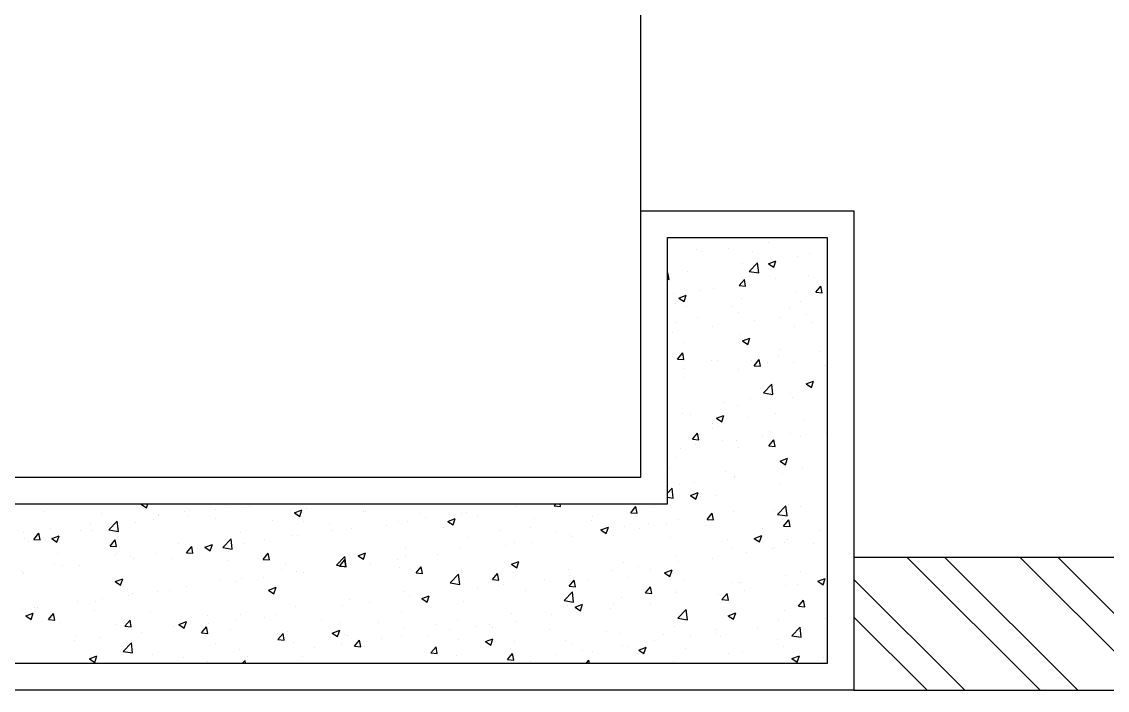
# Model space of a CAD drawing. Header units: inches. Extents: x 182687 to 187672, y -88924 to -84846.
# Drawn here: x 182948.77 to 182988.61, y -87505.47 to -87480.92 of the extents above; entities that cross this region are included whole.
import ezdxf

# ---------------------------------------------------------------- set-up
doc = ezdxf.new("R2010")
doc.units = ezdxf.units.IN
doc.header["$MEASUREMENT"] = 0

msp = doc.modelspace()

# ---------------------------------------------------------------- hatches: boundary and pattern name
h = msp.add_hatch()
h.set_pattern_fill('ANSI32', color=256, scale=7.826087, angle=90)
h.set_pattern_definition([(135, (179942.3798, -96796.7246), (-2.0752047, -2.0752047), []), (135, (179942.3798, -96795.3412), (-2.0752047, -2.0752047), [])])
h.paths.add_polyline_path([(183026.265, -87437.968), (183026.265, -87499.442), (183031.156, -87499.442), (183031.156, -87437.968)])
h.paths.add_polyline_path([(182979.309, -87500.576), (182979.309, -87505.468), (183022.841, -87505.468), (183022.841, -87500.576)])

# ---------------------------------------------------------------- linework, layer by layer
for p, q in [((182971.483, -87487.859), (182971.483, -87452.642)), ((182971.483, -87497.642), (182971.483, -87487.859)), ((182971.483, -87487.859), (182979.309, -87487.859)), ((182979.309, -87487.859), (182979.309, -87505.468)), ((182972.461, -87498.62), (182972.461, -87488.837)), ((182972.461, -87488.837), (182978.33, -87488.837)), ((182978.33, -87488.837), (182978.33, -87504.489)), ((182916.7, -87497.642), (182971.483, -87497.642)), ((182915.722, -87498.62), (182972.461, -87498.62)), ((182979.309, -87500.576), (183022.841, -87500.576)), ((182978.33, -87504.489), (182909.852, -87504.489)), ((182979.309, -87505.468), (182908.874, -87505.468)), ((182979.309, -87505.468), (183022.841, -87505.468))]:
    msp.add_line(p, q)
at = {"linetype": 'Continuous'}
for p, q in [((182974.7, -87489.229), (182974.7, -87489.229)), ((182976.182, -87489.034), (182976.182, -87489.034)), ((182973.514, -87489.269), (182973.514, -87489.269)), ((182973.72, -87489.358), (182973.72, -87489.358)), ((182975.603, -87489.358), (182975.603, -87489.358)), ((182977.236, -87489.521), (182977.236, -87489.521)), ((182977.692, -87489.446), (182977.692, -87489.446)), ((182975.227, -87489.796), (182975.227, -87489.796)), ((182975.468, -87490.089), (182975.773, -87489.771)), ((182975.816, -87490.143), (182975.773, -87489.771)), ((182976.168, -87489.803), (182976.442, -87489.698)), ((182976.168, -87489.803), (182976.363, -87489.934)), ((182976.363, -87489.934), (182976.442, -87489.698)), ((182972.461, -87490.161), (182972.482, -87490.136)), ((182972.461, -87490.376), (182972.527, -87490.382)), ((182972.527, -87490.382), (182972.482, -87490.136)), ((182973.195, -87490.09), (182973.195, -87490.09)), ((182975.1, -87490.607), (182975.288, -87490.382)), ((182975.334, -87490.627), (182975.288, -87490.382)), ((182975.468, -87490.089), (182975.816, -87490.143)), ((182976.423, -87490.331), (182976.423, -87490.331)), ((182977.624, -87490.252), (182977.624, -87490.252)), ((182973.671, -87490.773), (182973.671, -87490.773)), ((182974.141, -87490.722), (182974.141, -87490.722)), ((182975.1, -87490.607), (182975.334, -87490.627)), ((182975.152, -87490.578), (182975.152, -87490.578)), ((182977.189, -87490.823), (182977.189, -87490.823)), ((182977.906, -87490.852), (182978.095, -87490.627)), ((182978.14, -87490.873), (182978.095, -87490.627)), ((182972.691, -87490.902), (182972.691, -87490.902)), ((182972.881, -87491.065), (182973.154, -87490.96)), ((182972.881, -87491.065), (182973.075, -87491.196)), ((182973.075, -87491.196), (182973.154, -87490.96)), ((182975.18, -87491.099), (182975.18, -87491.099)), ((182977.361, -87491.19), (182977.361, -87491.19)), ((182977.906, -87490.852), (182978.14, -87490.873)), ((182972.752, -87491.269), (182972.752, -87491.269)), ((182973.147, -87491.392), (182973.147, -87491.392)), ((182974.841, -87491.357), (182974.841, -87491.357)), ((182975.079, -87491.582), (182975.079, -87491.582)), ((182976.93, -87491.445), (182976.93, -87491.445)), ((182972.797, -87491.973), (182972.797, -87491.973)), ((182973.577, -87491.794), (182973.577, -87491.794)), ((182975.666, -87491.883), (182975.666, -87491.883)), ((182976.594, -87491.796), (182976.594, -87491.796)), ((182977.574, -87491.667), (182977.574, -87491.667)), ((182977.755, -87491.971), (182977.755, -87491.971)), ((182972.641, -87492.316), (182972.641, -87492.316)), ((182974.123, -87492.121), (182974.123, -87492.121)), ((182975.132, -87492.402), (182975.132, -87492.402)), ((182977.141, -87492.126), (182977.141, -87492.126)), ((182973.1, -87492.695), (182973.1, -87492.695)), ((182975.216, -87492.64), (182975.49, -87492.535)), ((182975.216, -87492.64), (182975.411, -87492.772)), ((182975.411, -87492.772), (182975.49, -87492.535)), ((182972.836, -87493.305), (182973.025, -87493.08)), ((182973.07, -87493.325), (182973.025, -87493.08)), ((182976.545, -87493.21), (182976.545, -87493.21)), ((182976.573, -87492.951), (182976.573, -87492.951)), ((182978.027, -87493.015), (182978.027, -87493.015)), ((182972.836, -87493.305), (182973.07, -87493.325)), ((182974.063, -87493.346), (182974.063, -87493.346)), ((182974.291, -87493.343), (182974.291, -87493.343)), ((182975.565, -87493.339), (182975.565, -87493.339)), ((182975.643, -87493.55), (182975.831, -87493.325)), ((182975.643, -87493.55), (182975.876, -87493.571)), ((182975.876, -87493.571), (182975.831, -87493.325)), ((182976.152, -87493.434), (182976.152, -87493.434)), ((182977.094, -87493.429), (182977.094, -87493.429)), ((182978.24, -87493.523), (182978.24, -87493.523)), ((182973.052, -87493.998), (182973.052, -87493.998)), ((182973.094, -87493.664), (182973.094, -87493.664)), ((182975.084, -87493.704), (182975.084, -87493.704)), ((182975.987, -87494.548), (182976.292, -87494.231)), ((182976.335, -87494.602), (182976.292, -87494.231)), ((182977.552, -87494.216), (182977.826, -87494.111)), ((182977.552, -87494.216), (182977.747, -87494.347)), ((182977.747, -87494.347), (182977.826, -87494.111)), ((182975.515, -87494.753), (182975.515, -87494.753)), ((182975.987, -87494.548), (182976.335, -87494.602)), ((182976.997, -87494.558), (182976.997, -87494.558)), ((182977.046, -87494.731), (182977.046, -87494.731)), ((182974.536, -87494.882), (182974.536, -87494.882)), ((182975.037, -87495.007), (182975.037, -87495.007)), ((182973.004, -87495.3), (182973.004, -87495.3)), ((182973.301, -87495.346), (182973.301, -87495.346)), ((182974.264, -87495.478), (182974.538, -87495.373)), ((182974.264, -87495.478), (182974.459, -87495.609)), ((182974.459, -87495.609), (182974.538, -87495.373)), ((182975.39, -87495.434), (182975.39, -87495.434)), ((182976.411, -87495.286), (182976.411, -87495.286)), ((182977.478, -87495.522), (182977.478, -87495.522)), ((182974.126, -87495.871), (182974.126, -87495.871)), ((182974.129, -87495.678), (182974.129, -87495.678)), ((182976.215, -87495.96), (182976.215, -87495.96)), ((182973.379, -87496.248), (182973.568, -87496.023)), ((182973.379, -87496.248), (182973.613, -87496.268)), ((182973.613, -87496.268), (182973.568, -87496.023)), ((182974.486, -87496.297), (182974.486, -87496.297)), ((182974.989, -87496.309), (182974.989, -87496.309)), ((182975.968, -87496.102), (182975.968, -87496.102)), ((182976.186, -87496.493), (182976.374, -87496.269)), ((182976.419, -87496.514), (182976.374, -87496.269)), ((182976.998, -87496.034), (182976.998, -87496.034)), ((182977.349, -87496.145), (182977.349, -87496.145)), ((182978.304, -87496.048), (182978.304, -87496.048)), ((182972.957, -87496.603), (182972.957, -87496.603)), ((182973.506, -87496.426), (182973.506, -87496.426)), ((182975.067, -87496.537), (182975.067, -87496.537)), ((182976.186, -87496.493), (182976.419, -87496.514)), ((182972.785, -87496.928), (182972.785, -87496.928)), ((182976.6, -87497.053), (182976.874, -87496.948)), ((182976.6, -87497.053), (182976.794, -87497.185)), ((182976.794, -87497.185), (182976.874, -87496.948)), ((182972.522, -87497.335), (182972.522, -87497.335)), ((182974.611, -87497.423), (182974.611, -87497.423)), ((182974.942, -87497.612), (182974.942, -87497.612)), ((182976.7, -87497.511), (182976.7, -87497.511)), ((182976.951, -87497.336), (182976.951, -87497.336)), ((182977.41, -87497.32), (182977.41, -87497.32)), ((182972.477, -87497.969), (182972.477, -87497.969)), ((182972.909, -87497.905), (182972.909, -87497.905)), ((182973.456, -87497.84), (182973.456, -87497.84)), ((182974.938, -87497.645), (182974.938, -87497.645)), ((182976.561, -87497.906), (182976.561, -87497.906)), ((182972.461, -87498.223), (182972.635, -87498.042)), ((182972.461, -87498.38), (182972.678, -87498.414)), ((182972.678, -87498.414), (182972.634, -87498.042)), ((182973.312, -87498.315), (182973.586, -87498.21)), ((182973.312, -87498.315), (182973.507, -87498.447)), ((182973.507, -87498.447), (182973.586, -87498.21)), ((182974.279, -87498.298), (182974.279, -87498.298)), ((182953.154, -87498.637), (182953.199, -87498.62)), ((182953.154, -87498.637), (182953.348, -87498.769)), ((182953.348, -87498.769), (182953.398, -87498.62)), ((182955.049, -87498.628), (182955.049, -87498.628)), ((182956.236, -87498.699), (182956.236, -87498.699)), ((182956.935, -87498.768), (182956.935, -87498.768)), ((182957.138, -87498.716), (182957.138, -87498.716)), ((182959.227, -87498.805), (182959.227, -87498.805)), ((182966.891, -87498.725), (182966.891, -87498.725)), ((182968.308, -87498.7), (182968.376, -87498.62)), ((182968.308, -87498.7), (182968.542, -87498.721)), ((182968.542, -87498.721), (182968.524, -87498.62)), ((182971.115, -87498.946), (182971.304, -87498.721)), ((182971.349, -87498.966), (182971.304, -87498.721)), ((182971.997, -87498.69), (182971.997, -87498.69)), ((182976.506, -87499.008), (182976.811, -87498.69)), ((182976.854, -87499.062), (182976.811, -87498.69)), ((182976.903, -87498.639), (182976.903, -87498.639)), ((182977.36, -87498.734), (182977.36, -87498.734)), ((182949.608, -87498.889), (182949.608, -87498.889)), ((182951.697, -87498.977), (182951.697, -87498.977)), ((182953.591, -87499.203), (182953.591, -87499.203)), ((182953.775, -87499.023), (182953.775, -87499.023)), ((182953.785, -87499.066), (182953.785, -87499.066)), ((182954.754, -87498.894), (182954.754, -87498.894)), ((182954.903, -87499.061), (182954.903, -87499.061)), ((182955.873, -87498.811), (182955.873, -87498.811)), ((182955.874, -87499.154), (182955.874, -87499.154)), ((182958.777, -87498.951), (182959.051, -87498.846)), ((182958.777, -87498.951), (182958.972, -87499.082)), ((182958.972, -87499.082), (182959.051, -87498.846)), ((182961.316, -87498.893), (182961.316, -87498.893)), ((182961.375, -87498.887), (182961.375, -87498.887)), ((182963.405, -87498.981), (182963.405, -87498.981)), ((182963.591, -87499.139), (182963.591, -87499.139)), ((182964.401, -87499.264), (182964.675, -87499.159)), ((182964.595, -87499.395), (182964.675, -87499.159)), ((182964.915, -87498.975), (182964.915, -87498.975)), ((182965.073, -87498.944), (182965.073, -87498.944)), ((182965.494, -87499.069), (182965.494, -87499.069)), ((182967.582, -87499.158), (182967.582, -87499.158)), ((182969.715, -87499.081), (182969.715, -87499.081)), ((182971.115, -87498.946), (182971.349, -87498.966)), ((182972.862, -87499.208), (182972.862, -87499.208)), ((182973.909, -87499.188), (182973.909, -87499.188)), ((182973.922, -87499.191), (182974.11, -87498.966)), ((182973.922, -87499.191), (182974.156, -87499.212)), ((182974.156, -87499.212), (182974.11, -87498.966)), ((182974.894, -87498.915), (182974.894, -87498.915)), ((182976.38, -87498.863), (182976.38, -87498.863)), ((182976.506, -87499.008), (182976.854, -87499.062)), ((182949.821, -87499.544), (182949.821, -87499.544)), ((182950.917, -87499.587), (182950.917, -87499.587)), ((182951.303, -87499.349), (182951.303, -87499.349)), ((182951.309, -87499.595), (182951.309, -87499.595)), ((182951.968, -87499.581), (182952.272, -87499.263)), ((182951.968, -87499.581), (182952.316, -87499.635)), ((182952.316, -87499.635), (182952.272, -87499.263)), ((182952.926, -87499.312), (182952.926, -87499.312)), ((182957.963, -87499.242), (182957.963, -87499.242)), ((182959.093, -87499.279), (182959.093, -87499.279)), ((182960.052, -87499.33), (182960.052, -87499.33)), ((182960.14, -87499.593), (182960.14, -87499.593)), ((182960.873, -87499.544), (182960.873, -87499.544)), ((182962.141, -87499.419), (182962.141, -87499.419)), ((182962.611, -87499.268), (182962.611, -87499.268)), ((182962.906, -87499.251), (182962.906, -87499.251)), ((182964.23, -87499.507), (182964.23, -87499.507)), ((182964.401, -87499.264), (182964.595, -87499.395)), ((182966.319, -87499.595), (182966.319, -87499.595)), ((182967.433, -87499.473), (182967.433, -87499.473)), ((182969.671, -87499.246), (182969.671, -87499.246)), ((182970.024, -87499.577), (182970.298, -87499.472)), ((182970.024, -87499.577), (182970.219, -87499.709)), ((182970.219, -87499.709), (182970.298, -87499.472)), ((182970.885, -87499.459), (182970.885, -87499.459)), ((182971.447, -87499.512), (182971.447, -87499.512)), ((182971.76, -87499.334), (182971.76, -87499.334)), ((182972.427, -87499.383), (182972.427, -87499.383)), ((182973.849, -87499.422), (182973.849, -87499.422)), ((182975.938, -87499.511), (182975.938, -87499.511)), ((182976.728, -87499.437), (182976.917, -87499.212)), ((182976.728, -87499.437), (182976.962, -87499.457)), ((182976.962, -87499.457), (182976.917, -87499.212)), ((182978.027, -87499.599), (182978.027, -87499.599)), ((182948.842, -87499.673), (182948.842, -87499.673)), ((182948.885, -87499.88), (182948.885, -87499.88)), ((182949.027, -87499.986), (182949.027, -87499.986)), ((182949.205, -87499.925), (182949.393, -87499.7)), ((182949.205, -87499.925), (182949.439, -87499.945)), ((182949.439, -87499.945), (182949.393, -87499.7)), ((182949.866, -87499.899), (182950.14, -87499.794)), ((182949.866, -87499.899), (182950.06, -87500.031)), ((182950.06, -87500.031), (182950.14, -87499.794)), ((182952.011, -87500.17), (182952.2, -87499.945)), ((182952.245, -87500.191), (182952.2, -87499.945)), ((182956.144, -87500.229), (182956.449, -87499.911)), ((182956.492, -87500.283), (182956.449, -87499.911)), ((182956.811, -87499.67), (182956.811, -87499.67)), ((182957.678, -87499.917), (182957.678, -87499.917)), ((182958.658, -87499.788), (182958.658, -87499.788)), ((182958.897, -87499.795), (182958.897, -87499.795)), ((182965.151, -87499.865), (182965.151, -87499.865)), ((182968.408, -87499.683), (182968.408, -87499.683)), ((182968.876, -87499.734), (182968.876, -87499.734)), ((182968.976, -87499.838), (182968.976, -87499.838)), ((182970.496, -87499.772), (182970.496, -87499.772)), ((182972.585, -87499.86), (182972.585, -87499.86)), ((182974.674, -87499.948), (182974.674, -87499.948)), ((182975.648, -87499.891), (182975.922, -87499.786)), ((182975.648, -87499.891), (182975.842, -87500.022)), ((182975.842, -87500.022), (182975.922, -87499.786)), ((182976.856, -87499.942), (182976.856, -87499.942)), ((182952.011, -87500.17), (182952.245, -87500.191)), ((182954.529, -87500.062), (182954.529, -87500.062)), ((182954.818, -87500.416), (182955.007, -87500.191)), ((182954.855, -87500.364), (182954.855, -87500.364)), ((182955.052, -87500.436), (182955.007, -87500.191)), ((182955.207, -87500.243), (182955.207, -87500.243)), ((182955.489, -87500.213), (182955.763, -87500.108)), ((182955.489, -87500.213), (182955.684, -87500.344)), ((182955.684, -87500.344), (182955.763, -87500.108)), ((182956.144, -87500.229), (182956.492, -87500.283)), ((182956.888, -87500.07), (182956.888, -87500.07)), ((182962.869, -87500.256), (182962.869, -87500.256)), ((182964.867, -87500.278), (182964.867, -87500.278)), ((182966.514, -87500.162), (182966.514, -87500.162)), ((182966.844, -87500.027), (182966.844, -87500.027)), ((182967.494, -87500.033), (182967.494, -87500.033)), ((182974.847, -87500.217), (182974.847, -87500.217)), ((182976.33, -87500.277), (182976.33, -87500.277)), ((182976.4, -87500.241), (182976.4, -87500.241)), ((182976.763, -87500.036), (182976.763, -87500.036)), ((182977.812, -87500.082), (182977.812, -87500.082)), ((182950.093, -87500.441), (182950.093, -87500.441)), ((182952.182, -87500.529), (182952.182, -87500.529)), ((182952.247, -87500.454), (182952.247, -87500.454)), ((182952.745, -87500.567), (182952.745, -87500.567)), ((182952.879, -87500.614), (182952.879, -87500.614)), ((182953.725, -87500.438), (182953.725, -87500.438)), ((182954.271, -87500.617), (182954.271, -87500.617)), ((182954.818, -87500.416), (182955.052, -87500.436)), ((182956.36, -87500.705), (182956.36, -87500.705)), ((182957.625, -87500.661), (182957.813, -87500.436)), ((182957.625, -87500.661), (182957.859, -87500.682)), ((182957.859, -87500.682), (182957.813, -87500.437)), ((182958.448, -87500.794), (182958.448, -87500.794)), ((182960.32, -87500.876), (182960.625, -87500.559)), ((182960.431, -87500.907), (182960.62, -87500.682)), ((182960.587, -87500.648), (182960.587, -87500.648)), ((182960.665, -87500.927), (182960.62, -87500.682)), ((182960.668, -87500.93), (182960.625, -87500.559)), ((182961.113, -87500.526), (182961.387, -87500.421)), ((182961.113, -87500.526), (182961.307, -87500.657)), ((182961.307, -87500.657), (182961.387, -87500.421)), ((182962.561, -87500.682), (182962.561, -87500.682)), ((182962.858, -87500.553), (182962.858, -87500.553)), ((182964.043, -87500.487), (182964.043, -87500.487)), ((182966.736, -87500.84), (182967.01, -87500.734)), ((182966.931, -87500.971), (182967.01, -87500.734)), ((182970.838, -87500.761), (182970.838, -87500.761)), ((182972.814, -87500.511), (182972.814, -87500.511)), ((182972.88, -87500.732), (182972.88, -87500.732)), ((182974.118, -87500.633), (182974.118, -87500.633)), ((182975.351, -87500.406), (182975.351, -87500.406)), ((182948.792, -87501.087), (182948.792, -87501.087)), ((182948.837, -87501.183), (182948.837, -87501.183)), ((182949.965, -87500.846), (182949.965, -87500.846)), ((182950.274, -87500.892), (182950.274, -87500.892)), ((182950.87, -87500.89), (182950.87, -87500.89)), ((182958.305, -87501.04), (182958.305, -87501.04)), ((182958.849, -87501.097), (182958.849, -87501.097)), ((182959.11, -87501.137), (182959.11, -87501.137)), ((182960.32, -87500.876), (182960.668, -87500.93)), ((182960.431, -87500.907), (182960.665, -87500.927)), ((182960.537, -87500.882), (182960.537, -87500.882)), ((182960.826, -87500.847), (182960.826, -87500.847)), ((182961.582, -87500.811), (182961.582, -87500.811)), ((182962.626, -87500.97), (182962.626, -87500.97)), ((182963.238, -87501.152), (182963.427, -87500.928)), ((182963.238, -87501.152), (182963.472, -87501.173)), ((182963.472, -87501.173), (182963.427, -87500.928)), ((182964.715, -87501.058), (182964.715, -87501.058)), ((182966.045, -87501.398), (182966.233, -87501.173)), ((182966.279, -87501.418), (182966.233, -87501.173)), ((182966.736, -87500.84), (182966.931, -87500.971)), ((182966.804, -87501.147), (182966.804, -87501.147)), ((182968.829, -87501.037), (182968.829, -87501.037)), ((182970.418, -87501.056), (182970.418, -87501.056)), ((182971.398, -87500.927), (182971.398, -87500.927)), ((182971.836, -87501.024), (182971.836, -87501.024)), ((182972.36, -87501.153), (182972.634, -87501.048)), ((182972.36, -87501.153), (182972.555, -87501.284)), ((182972.555, -87501.284), (182972.634, -87501.048)), ((182977.338, -87501.1), (182977.338, -87501.1)), ((182952.201, -87501.475), (182952.475, -87501.37)), ((182952.201, -87501.475), (182952.396, -87501.606)), ((182952.396, -87501.606), (182952.475, -87501.37)), ((182956.023, -87501.432), (182956.023, -87501.432)), ((182956.649, -87501.461), (182956.649, -87501.461)), ((182956.84, -87501.373), (182956.84, -87501.373)), ((182957.628, -87501.332), (182957.628, -87501.332)), ((182964.496, -87501.524), (182964.801, -87501.206)), ((182964.496, -87501.524), (182964.844, -87501.578)), ((182964.844, -87501.578), (182964.801, -87501.207)), ((182964.82, -87501.581), (182964.82, -87501.581)), ((182966.045, -87501.398), (182966.279, -87501.418)), ((182966.465, -87501.576), (182966.465, -87501.576)), ((182966.796, -87501.33), (182966.796, -87501.33)), ((182967.947, -87501.381), (182967.947, -87501.381)), ((182968.851, -87501.644), (182969.04, -87501.419)), ((182968.893, -87501.235), (182968.893, -87501.235)), ((182969.085, -87501.664), (182969.04, -87501.419)), ((182969.554, -87501.416), (182969.554, -87501.416)), ((182970.982, -87501.323), (182970.982, -87501.323)), ((182973.071, -87501.412), (182973.071, -87501.412)), ((182974.799, -87501.52), (182974.799, -87501.52)), ((182975.055, -87501.492), (182975.055, -87501.492)), ((182975.159, -87501.5), (182975.159, -87501.5)), ((182976.808, -87501.244), (182976.808, -87501.244)), ((182977.248, -87501.588), (182977.248, -87501.588)), ((182977.983, -87501.466), (182978.257, -87501.361)), ((182977.983, -87501.466), (182978.178, -87501.598)), ((182978.178, -87501.598), (182978.257, -87501.361)), ((182952.695, -87501.981), (182952.695, -87501.981)), ((182952.831, -87501.917), (182952.831, -87501.917)), ((182953.741, -87501.823), (182953.741, -87501.823)), ((182954.177, -87501.786), (182954.177, -87501.786)), ((182954.808, -87501.666), (182954.808, -87501.666)), ((182957.825, -87501.788), (182958.099, -87501.683)), ((182957.825, -87501.788), (182958.02, -87501.92)), ((182958.02, -87501.92), (182958.099, -87501.683)), ((182962.811, -87501.856), (182962.811, -87501.856)), ((182963.449, -87502.102), (182963.723, -87501.996)), ((182963.643, -87502.233), (182963.723, -87501.996)), ((182965.485, -87501.705), (182965.485, -87501.705)), ((182967.272, -87501.808), (182967.272, -87501.808)), ((182968.672, -87502.172), (182968.977, -87501.854)), ((182968.851, -87501.644), (182969.085, -87501.664)), ((182969.02, -87502.226), (182968.977, -87501.854)), ((182971.658, -87501.889), (182971.847, -87501.664)), ((182971.658, -87501.889), (182971.892, -87501.91)), ((182971.892, -87501.91), (182971.847, -87501.664)), ((182972.767, -87501.813), (182972.767, -87501.813)), ((182972.773, -87501.883), (182972.773, -87501.883)), ((182974.321, -87501.95), (182974.321, -87501.95)), ((182974.465, -87502.135), (182974.653, -87501.91)), ((182974.699, -87502.155), (182974.653, -87501.91)), ((182975.301, -87501.821), (182975.301, -87501.821)), ((182976.783, -87501.626), (182976.783, -87501.626)), ((182950.822, -87502.192), (182950.822, -87502.192)), ((182951.459, -87502.215), (182951.459, -87502.215)), ((182951.716, -87502.11), (182951.716, -87502.11)), ((182960.552, -87502.355), (182960.552, -87502.355)), ((182960.778, -87502.149), (182960.778, -87502.149)), ((182961.532, -87502.226), (182961.532, -87502.226)), ((182963.014, -87502.031), (182963.014, -87502.031)), ((182963.449, -87502.102), (182963.643, -87502.233)), ((182964.99, -87502.199), (182964.99, -87502.199)), ((182968.672, -87502.172), (182969.02, -87502.226)), ((182968.781, -87502.339), (182968.781, -87502.339)), ((182969.072, -87502.415), (182969.346, -87502.31)), ((182969.267, -87502.546), (182969.346, -87502.31)), ((182970.491, -87502.275), (182970.491, -87502.275)), ((182970.79, -87502.064), (182970.79, -87502.064)), ((182971.85, -87502.275), (182971.85, -87502.275)), ((182974.465, -87502.135), (182974.699, -87502.155)), ((182977.271, -87502.38), (182977.46, -87502.155)), ((182977.271, -87502.38), (182977.505, -87502.401)), ((182977.505, -87502.401), (182977.46, -87502.155)), ((182948.79, -87502.486), (182948.79, -87502.486)), ((182948.914, -87502.737), (182949.188, -87502.632)), ((182948.914, -87502.737), (182949.108, -87502.868)), ((182949.108, -87502.868), (182949.188, -87502.632)), ((182949.177, -87502.607), (182949.177, -87502.607)), ((182949.245, -87502.435), (182949.245, -87502.435)), ((182949.331, -87502.44), (182949.331, -87502.44)), ((182949.748, -87502.868), (182949.936, -87502.643)), ((182949.982, -87502.888), (182949.936, -87502.643)), ((182951.42, -87502.528), (182951.42, -87502.528)), ((182953.509, -87502.617), (182953.509, -87502.617)), ((182955.598, -87502.705), (182955.598, -87502.705)), ((182956.793, -87502.676), (182956.793, -87502.676)), ((182957.686, -87502.793), (182957.686, -87502.793)), ((182958.081, -87502.68), (182958.081, -87502.68)), ((182958.802, -87502.4), (182958.802, -87502.4)), ((182962.708, -87502.591), (182962.708, -87502.591)), ((182966.749, -87502.633), (182966.749, -87502.633)), ((182968.209, -87502.667), (182968.209, -87502.667)), ((182969.072, -87502.415), (182969.267, -87502.546)), ((182969.389, -87502.599), (182969.389, -87502.599)), ((182970.368, -87502.47), (182970.368, -87502.47)), ((182972.849, -87502.819), (182973.153, -87502.502)), ((182973.196, -87502.874), (182973.153, -87502.502)), ((182974.696, -87502.728), (182974.97, -87502.623)), ((182974.696, -87502.728), (182974.89, -87502.86)), ((182974.89, -87502.86), (182974.97, -87502.623)), ((182976.76, -87502.547), (182976.76, -87502.547)), ((182949.748, -87502.868), (182949.982, -87502.888)), ((182950.156, -87502.966), (182950.156, -87502.966)), ((182952.245, -87503.054), (182952.245, -87503.054)), ((182952.554, -87503.114), (182952.743, -87502.889)), ((182952.554, -87503.114), (182952.788, -87503.134)), ((182952.788, -87503.134), (182952.743, -87502.889)), ((182954.334, -87503.142), (182954.334, -87503.142)), ((182954.537, -87503.05), (182954.811, -87502.945)), ((182954.537, -87503.05), (182954.732, -87503.182)), ((182954.732, -87503.182), (182954.811, -87502.945)), ((182954.76, -87502.969), (182954.76, -87502.969)), ((182955.361, -87503.359), (182955.55, -87503.134)), ((182955.595, -87503.38), (182955.55, -87503.134)), ((182955.619, -87503.004), (182955.619, -87503.004)), ((182956.599, -87502.875), (182956.599, -87502.875)), ((182959.775, -87502.882), (182959.775, -87502.882)), ((182960.426, -87502.983), (182960.426, -87502.983)), ((182961.864, -87502.97), (182961.864, -87502.97)), ((182962.763, -87503.159), (182962.763, -87503.159)), ((182963.953, -87503.058), (182963.953, -87503.058)), ((182964.772, -87502.883), (182964.772, -87502.883)), ((182965.435, -87503.12), (182965.435, -87503.12)), ((182965.927, -87503.059), (182965.927, -87503.059)), ((182966.042, -87503.146), (182966.042, -87503.146)), ((182966.917, -87502.924), (182966.917, -87502.924)), ((182972.719, -87503.116), (182972.719, -87503.116)), ((182972.848, -87502.82), (182973.196, -87502.874)), ((182974.751, -87502.823), (182974.751, -87502.823)), ((182975.754, -87503.169), (182975.754, -87503.169)), ((182976.55, -87502.861), (182976.55, -87502.861)), ((182977.025, -87503.467), (182977.329, -87503.149)), ((182977.373, -87503.521), (182977.329, -87503.15)), ((182978.225, -87502.844), (182978.225, -87502.844)), ((182950.775, -87503.495), (182950.775, -87503.495)), ((182951.666, -87503.524), (182951.666, -87503.524)), ((182952.784, -87503.219), (182952.784, -87503.219)), ((182953.148, -87503.329), (182953.148, -87503.329)), ((182955.361, -87503.359), (182955.595, -87503.38)), ((182956.423, -87503.231), (182956.423, -87503.231)), ((182958.144, -87503.375), (182958.144, -87503.375)), ((182958.168, -87503.605), (182958.356, -87503.38)), ((182958.402, -87503.625), (182958.356, -87503.38)), ((182958.512, -87503.319), (182958.512, -87503.319)), ((182960.161, -87503.364), (182960.435, -87503.259)), ((182960.161, -87503.364), (182960.355, -87503.495)), ((182960.355, -87503.495), (182960.435, -87503.259)), ((182960.6, -87503.407), (182960.6, -87503.407)), ((182960.731, -87503.452), (182960.731, -87503.452)), ((182961.984, -87503.574), (182961.984, -87503.574)), ((182962.689, -87503.495), (182962.689, -87503.495)), ((182963.645, -87503.45), (182963.645, -87503.45)), ((182964.456, -87503.249), (182964.456, -87503.249)), ((182964.778, -87503.584), (182964.778, -87503.584)), ((182965.784, -87503.677), (182966.058, -87503.572)), ((182965.979, -87503.808), (182966.058, -87503.572)), ((182968.131, -87503.235), (182968.131, -87503.235)), ((182970.22, -87503.323), (182970.22, -87503.323)), ((182970.742, -87503.366), (182970.742, -87503.366)), ((182972.309, -87503.411), (182972.309, -87503.411)), ((182973.292, -87503.493), (182973.292, -87503.493)), ((182974.268, -87503.253), (182974.268, -87503.253)), ((182974.272, -87503.364), (182974.272, -87503.364)), ((182974.397, -87503.499), (182974.397, -87503.499)), ((182976.486, -87503.588), (182976.486, -87503.588)), ((182977.025, -87503.467), (182977.373, -87503.521)), ((182950.686, -87503.653), (182950.686, -87503.653)), ((182952.486, -87504.04), (182952.791, -87503.723)), ((182952.834, -87504.095), (182952.791, -87503.723)), ((182955.862, -87503.766), (182955.862, -87503.766)), ((182956.745, -87503.978), (182956.745, -87503.978)), ((182958.168, -87503.605), (182958.402, -87503.625)), ((182958.754, -87503.703), (182958.754, -87503.703)), ((182959.523, -87503.898), (182959.523, -87503.898)), ((182960.502, -87503.769), (182960.502, -87503.769)), ((182960.974, -87503.85), (182961.163, -87503.625)), ((182960.974, -87503.85), (182961.208, -87503.871)), ((182961.208, -87503.871), (182961.163, -87503.625)), ((182961.363, -87503.842), (182961.363, -87503.842)), ((182963.781, -87504.096), (182963.97, -87503.871)), ((182964.015, -87504.116), (182963.97, -87503.871)), ((182965.784, -87503.677), (182965.979, -87503.808)), ((182966.701, -87503.935), (182966.701, -87503.935)), ((182966.867, -87503.672), (182966.867, -87503.672)), ((182968.733, -87503.642), (182968.733, -87503.642)), ((182968.956, -87503.76), (182968.956, -87503.76)), ((182970.821, -87503.818), (182970.821, -87503.818)), ((182971.045, -87503.848), (182971.045, -87503.848)), ((182971.408, -87503.99), (182971.682, -87503.885)), ((182971.602, -87504.122), (182971.682, -87503.885)), ((182971.986, -87503.645), (182971.986, -87503.645)), ((182973.134, -87503.937), (182973.134, -87503.937)), ((182976.713, -87503.85), (182976.713, -87503.85)), ((182951.249, -87504.312), (182951.523, -87504.207)), ((182951.249, -87504.312), (182951.444, -87504.444)), ((182951.444, -87504.444), (182951.523, -87504.207)), ((182952.486, -87504.041), (182952.834, -87504.095)), ((182953.58, -87504.158), (182953.58, -87504.158)), ((182954.713, -87504.272), (182954.713, -87504.272)), ((182956.853, -87504.489), (182956.967, -87504.371)), ((182956.981, -87504.489), (182956.967, -87504.371)), ((182957.052, -87504.223), (182957.052, -87504.223)), ((182959.081, -87504.234), (182959.081, -87504.234)), ((182963.781, -87504.096), (182964.015, -87504.116)), ((182964.724, -87504.186), (182964.724, -87504.186)), ((182966.588, -87504.341), (182966.776, -87504.116)), ((182966.588, -87504.341), (182966.822, -87504.362)), ((182966.822, -87504.362), (182966.776, -87504.117)), ((182968.359, -87504.142), (182968.359, -87504.142)), ((182969.339, -87504.013), (182969.339, -87504.013)), ((182969.476, -87504.489), (182969.583, -87504.362)), ((182969.606, -87504.489), (182969.583, -87504.362)), ((182969.704, -87504.036), (182969.704, -87504.036)), ((182971.408, -87503.99), (182971.602, -87504.122)), ((182974.704, -87504.125), (182974.704, -87504.125)), ((182975.222, -87504.025), (182975.222, -87504.025)), ((182977.031, -87504.304), (182977.305, -87504.199)), ((182977.031, -87504.304), (182977.226, -87504.435)), ((182977.195, -87504.387), (182977.195, -87504.387)), ((182977.226, -87504.435), (182977.305, -87504.199)), ((182977.311, -87504.113), (182977.311, -87504.113)), ((182978.175, -87504.258), (182978.175, -87504.258)), ((182955.57, -87504.418), (182955.57, -87504.418)), ((182962.715, -87504.461), (182962.715, -87504.461)), ((182965.888, -87504.468), (182965.888, -87504.468)), ((182967.422, -87504.428), (182967.422, -87504.428)), ((182972.671, -87504.419), (182972.671, -87504.419))]:
    msp.add_line(p, q, dxfattribs=at)

doc.saveas('drawing.dxf')
